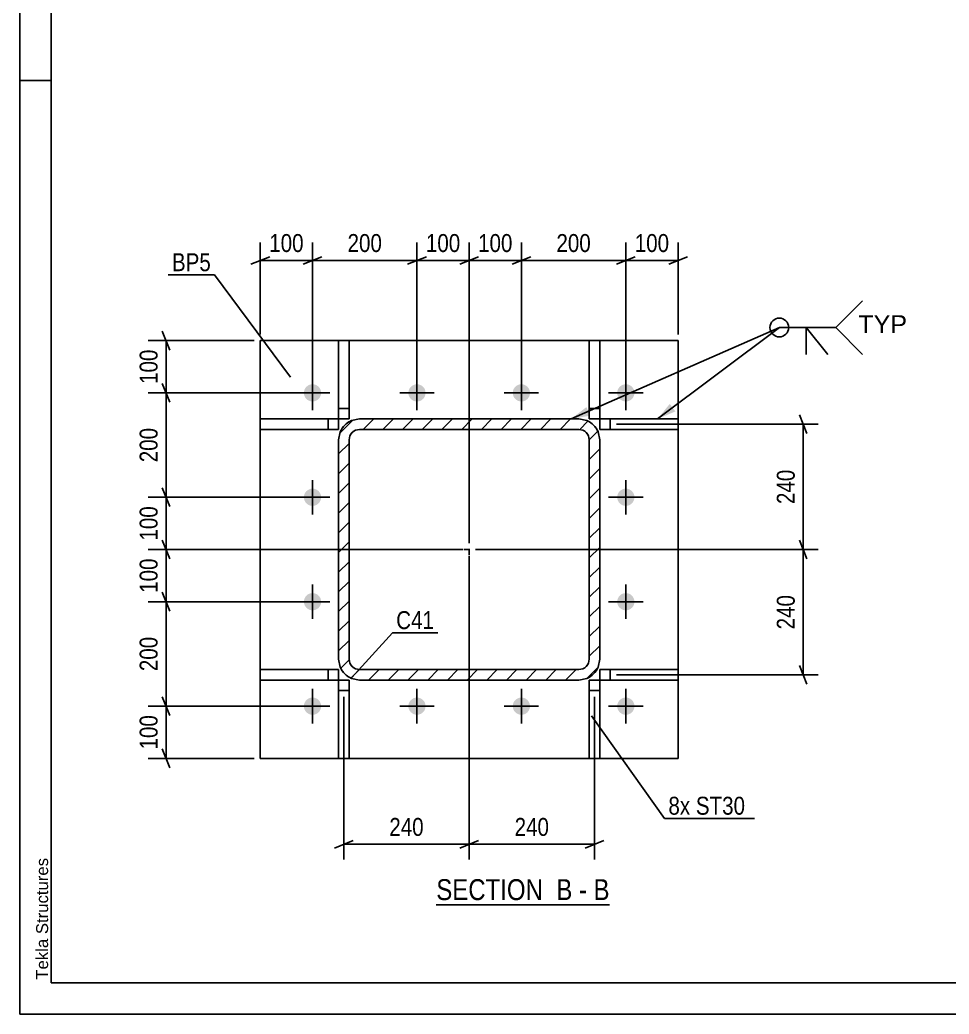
# Model space of a CAD drawing. Header units: millimetres. Extents: x -162 to 432, y -197 to 223.
# Drawn here: x -161.8 to -13.5, y -196.9 to -38.2 of the extents above; entities that cross this region are included whole.
import ezdxf

# ---------------------------------------------------------------- set-up
doc = ezdxf.new("R2010")
doc.units = ezdxf.units.MM
doc.linetypes.add('DXK_LINE_DOT2', pattern=[3.9198, 1.9599, -1.9599])
doc.linetypes.add('DXK_LINE_DOT3', pattern=[5.9187, 2.979, -0.9799, 0.9799, -0.9799])
doc.styles.add('Arial', font='ARIAL.TTF', dxfattribs={"height": 0.2})
doc.styles.add('Arial Narrow', font='ARIALN.TTF', dxfattribs={"height": 0.2})

# ---------------------------------------------------------------- blocks, each defined once
blk = doc.blocks.new('Unknown-284928215-1134')
at = {"color": 5, "linetype": 'Continuous'}
for p, q in [((-161.79, 223.11), (-161.79, -196.89)), ((-156.79, 218.11), (-156.79, -191.89)), ((-156.79, -47.89), (-161.79, -47.89)), ((-156.79, -191.89), (427.21, -191.89)), ((-161.79, -196.89), (432.21, -196.89))]:
    blk.add_line(p, q, dxfattribs=at)
at = {"color": 174, "linetype": 'Continuous', "style": 'Arial'}
blk.add_text('Tekla Structures', height=1.9102, rotation=90, dxfattribs=at).set_placement((-157.29, -191.39))
blk = doc.blocks.new('Unknown-284928215-11 - 3780')
at = {"color": 6, "linetype": 'Continuous'}
blk.add_line((-95.34, -179.44), (-67.7, -179.44), dxfattribs=at)
at = {"color": 0, "linetype": 'Continuous'}
for points in [[(-77.23, -178.69), (-77.23, -175.19), (-95.34, -175.19), (-95.34, -178.69)], [(-73.63, -178.69), (-73.63, -175.19), (-76.18, -175.19), (-76.18, -178.69)], [(-71.3, -178.69), (-71.3, -175.19), (-72.58, -175.19), (-72.58, -178.69)], [(-67.7, -178.69), (-67.7, -175.19), (-70.25, -175.19), (-70.25, -178.69)]]:
    blk.add_wipeout(points, dxfattribs=at)
at = {"color": 7, "linetype": 'Continuous', "style": 'Arial Narrow'}
for s, p in [('SECTION ', (-95.34, -178.69)), ('B', (-76.18, -178.69)), ('B', (-70.25, -178.69)), ('-', (-72.58, -178.69))]:
    blk.add_text(s, height=3.34, dxfattribs=at).set_placement(p)
blk = doc.blocks.new('Part-284928215-3873 - 3780')
at = {"color": 2, "linetype": 'Continuous'}
for p, q in [((-123.43, -143.57), (-123.43, -141.9)), ((-123.43, -141.9), (-110.93, -141.9)), ((-112.59, -143.57), (-112.59, -141.9)), ((-110.93, -141.9), (-110.93, -143.57)), ((-110.93, -143.57), (-123.43, -143.57))]:
    blk.add_line(p, q, dxfattribs=at)
blk = doc.blocks.new('Part-284928215-3806 - 3780')
at = {"linetype": 'Continuous'}
h = blk.add_hatch(dxfattribs=at)
h.set_pattern_fill('', scale=0.7, style=0, pattern_type=0)
h.set_pattern_definition([(45, (-71.3178, -143.316), (-1.571545, 1.571545), [])])
h.paths.add_polyline_path([(-72.59, -143.57), (-71.32, -143.32), (-70.24, -142.59), (-69.51, -141.51), (-69.26, -140.24), (-69.26, -105.24), (-69.51, -103.96), (-70.24, -102.88), (-71.32, -102.16), (-72.59, -101.9), (-107.59, -101.9), (-108.87, -102.16), (-109.95, -102.88), (-110.67, -103.96), (-110.93, -105.24), (-110.93, -140.24), (-110.67, -141.51), (-109.95, -142.59), (-108.87, -143.32), (-107.59, -143.57)])
h.paths.add_polyline_path([(-108.23, -141.78), (-108.77, -141.42), (-109.13, -140.87), (-109.26, -140.24), (-109.26, -105.24), (-109.13, -104.6), (-108.77, -104.06), (-108.23, -103.7), (-107.59, -103.57), (-72.59, -103.57), (-71.96, -103.7), (-71.41, -104.06), (-71.05, -104.6), (-70.93, -105.24), (-70.93, -140.24), (-71.05, -140.87), (-71.41, -141.42), (-71.96, -141.78), (-72.59, -141.9), (-107.59, -141.9)])
at = {"color": 7, "linetype": 'DXK_LINE_DOT2'}
for p, q in [((-108.87, -102.16), (-107.59, -101.9)), ((-107.59, -101.9), (-72.59, -101.9)), ((-72.59, -101.9), (-71.32, -102.16)), ((-110.93, -105.24), (-110.67, -103.96)), ((-109.13, -104.6), (-109.26, -105.24)), ((-107.59, -103.57), (-108.23, -103.7)), ((-107.59, -103.57), (-72.59, -103.57)), ((-71.96, -103.7), (-72.59, -103.57)), ((-70.93, -105.24), (-71.05, -104.6)), ((-69.51, -103.96), (-69.26, -105.24)), ((-110.93, -140.24), (-110.93, -105.24)), ((-109.26, -140.24), (-109.26, -105.24)), ((-70.93, -140.24), (-70.93, -105.24)), ((-69.26, -140.24), (-69.26, -105.24)), ((-110.67, -141.51), (-110.93, -140.24)), ((-109.26, -140.24), (-109.13, -140.87)), ((-71.05, -140.87), (-70.93, -140.24)), ((-69.26, -140.24), (-69.51, -141.51)), ((-108.23, -141.78), (-107.59, -141.9)), ((-107.59, -141.9), (-72.59, -141.9)), ((-72.59, -141.9), (-71.96, -141.78)), ((-107.59, -143.57), (-108.87, -143.32)), ((-107.59, -143.57), (-72.59, -143.57)), ((-71.32, -143.32), (-72.59, -143.57))]:
    blk.add_line(p, q, dxfattribs=at)
at = {"color": 2, "linetype": 'Continuous'}
for p, q in [((-107.59, -101.9), (-108.87, -102.16)), ((-107.59, -101.9), (-72.59, -101.9)), ((-71.32, -102.16), (-72.59, -101.9)), ((-110.67, -103.96), (-110.93, -105.24)), ((-109.26, -105.24), (-109.13, -104.6)), ((-108.23, -103.7), (-107.59, -103.57)), ((-107.59, -103.57), (-72.59, -103.57)), ((-72.59, -103.57), (-71.96, -103.7)), ((-71.05, -104.6), (-70.93, -105.24)), ((-69.26, -105.24), (-69.51, -103.96)), ((-110.93, -140.24), (-110.93, -105.24)), ((-109.26, -140.24), (-109.26, -105.24)), ((-70.93, -140.24), (-70.93, -105.24)), ((-69.26, -140.24), (-69.26, -105.24)), ((-110.93, -140.24), (-110.67, -141.51)), ((-109.13, -140.87), (-109.26, -140.24)), ((-70.93, -140.24), (-71.05, -140.87)), ((-69.51, -141.51), (-69.26, -140.24)), ((-107.59, -141.9), (-108.23, -141.78)), ((-107.59, -141.9), (-72.59, -141.9)), ((-71.96, -141.78), (-72.59, -141.9)), ((-108.87, -143.32), (-107.59, -143.57)), ((-107.59, -143.57), (-72.59, -143.57)), ((-72.59, -143.57), (-71.32, -143.32))]:
    blk.add_line(p, q, dxfattribs=at)
at = {"color": 7, "linetype": 'DXK_LINE_DOT3'}
for p, q in [((-90.09, -112.74), (-90.09, -132.74)), ((-80.09, -122.74), (-100.09, -122.74))]:
    blk.add_line(p, q, dxfattribs=at)
at = {"color": 7, "linetype": 'DXK_LINE_DOT2'}
for centre, radius, start, end in [((-107.59, -105.24), 3.33, 112.5, 157.5), ((-72.59, -105.24), 3.33, 22.5, 67.5), ((-107.59, -105.24), 1.67, 112.5, 157.5), ((-72.59, -105.24), 1.67, 22.5, 67.5), ((-107.59, -140.24), 1.67, 202.5, 247.5), ((-72.59, -140.24), 1.67, 292.5, 337.5), ((-107.59, -140.24), 3.33, 202.5, 247.5), ((-72.59, -140.24), 3.33, 292.5, 337.5)]:
    blk.add_arc(centre, radius, start, end, dxfattribs=at)
at = {"color": 2, "linetype": 'Continuous'}
for centre, radius, start, end in [((-107.59, -105.24), 3.33, 112.5, 157.5), ((-72.59, -105.24), 3.33, 22.5, 67.5), ((-107.59, -105.24), 1.67, 112.5, 157.5), ((-72.59, -105.24), 1.67, 22.5, 67.5), ((-107.59, -140.24), 1.67, 202.5, 247.5), ((-72.59, -140.24), 1.67, 292.5, 337.5), ((-107.59, -140.24), 3.33, 202.5, 247.5), ((-72.59, -140.24), 3.33, 292.5, 337.5)]:
    blk.add_arc(centre, radius, start, end, dxfattribs=at)
blk = doc.blocks.new('Part-284928215-3888 - 3780')
at = {"color": 2, "linetype": 'Continuous'}
for p, q in [((-110.93, -101.9), (-110.93, -89.4)), ((-110.93, -89.4), (-109.26, -89.4)), ((-109.26, -89.4), (-109.26, -101.9)), ((-110.93, -100.24), (-109.26, -100.24)), ((-109.26, -101.9), (-110.93, -101.9))]:
    blk.add_line(p, q, dxfattribs=at)
blk = doc.blocks.new('Bolt-284928215-3807 - 3780')
at = {"linetype": 'Continuous'}
for points in [[(-113.72, -97.74, -1), (-116.47, -97.74, -1)], [(-97.05, -97.74, -1), (-99.8, -97.74, -1)], [(-80.39, -97.74, -1), (-83.14, -97.74, -1)], [(-63.72, -97.74, -1), (-66.47, -97.74, -1)], [(-113.72, -114.4, -1), (-116.47, -114.4, -1)], [(-63.72, -114.4, -1), (-66.47, -114.4, -1)], [(-113.72, -131.07, -1), (-116.47, -131.07, -1)], [(-63.72, -131.07, -1), (-66.47, -131.07, -1)], [(-113.72, -147.74, -1), (-116.47, -147.74, -1)], [(-97.05, -147.74, -1), (-99.8, -147.74, -1)], [(-80.39, -147.74, -1), (-83.14, -147.74, -1)], [(-63.72, -147.74, -1), (-66.47, -147.74, -1)]]:
    blk.add_hatch(color=1, dxfattribs=at).paths.add_polyline_path(points)
at = {"color": 1, "linetype": 'Continuous'}
for p, q in [((-115.09, -94.99), (-115.09, -100.49)), ((-98.43, -94.99), (-98.43, -100.49)), ((-81.76, -94.99), (-81.76, -100.49)), ((-65.09, -94.99), (-65.09, -100.49)), ((-112.34, -97.74), (-117.84, -97.74)), ((-95.68, -97.74), (-101.18, -97.74)), ((-79.01, -97.74), (-84.51, -97.74)), ((-62.34, -97.74), (-67.84, -97.74)), ((-115.09, -111.65), (-115.09, -117.15)), ((-65.09, -111.65), (-65.09, -117.15)), ((-112.34, -114.4), (-117.84, -114.4)), ((-62.34, -114.4), (-67.84, -114.4)), ((-115.09, -128.32), (-115.09, -133.82)), ((-65.09, -128.32), (-65.09, -133.82)), ((-112.34, -131.07), (-117.84, -131.07)), ((-62.34, -131.07), (-67.84, -131.07)), ((-115.09, -144.99), (-115.09, -150.49)), ((-98.43, -144.99), (-98.43, -150.49)), ((-81.76, -144.99), (-81.76, -150.49)), ((-65.09, -144.99), (-65.09, -150.49)), ((-112.34, -147.74), (-117.84, -147.74)), ((-95.68, -147.74), (-101.18, -147.74)), ((-79.01, -147.74), (-84.51, -147.74)), ((-62.34, -147.74), (-67.84, -147.74))]:
    blk.add_line(p, q, dxfattribs=at)
blk = doc.blocks.new('Part-284928215-3878 - 3780')
at = {"color": 2, "linetype": 'Continuous'}
for p, q in [((-110.93, -156.07), (-110.93, -143.57)), ((-110.93, -143.57), (-109.26, -143.57)), ((-109.26, -143.57), (-109.26, -156.07)), ((-110.93, -145.24), (-109.26, -145.24)), ((-109.26, -156.07), (-110.93, -156.07))]:
    blk.add_line(p, q, dxfattribs=at)
blk = doc.blocks.new('Part-284928215-3883 - 3780')
at = {"color": 2, "linetype": 'Continuous'}
for p, q in [((-123.43, -101.9), (-123.43, -103.57)), ((-123.43, -101.9), (-110.93, -101.9)), ((-112.59, -101.9), (-112.59, -103.57)), ((-110.93, -101.9), (-110.93, -103.57)), ((-123.43, -103.57), (-110.93, -103.57))]:
    blk.add_line(p, q, dxfattribs=at)
blk = doc.blocks.new('Part-284928215-3893 - 3780')
at = {"color": 2, "linetype": 'Continuous'}
for p, q in [((-69.26, -143.57), (-69.26, -141.9)), ((-69.26, -141.9), (-56.76, -141.9)), ((-67.59, -143.57), (-67.59, -141.9)), ((-56.76, -141.9), (-56.76, -143.57)), ((-56.76, -143.57), (-69.26, -143.57))]:
    blk.add_line(p, q, dxfattribs=at)
blk = doc.blocks.new('Part-284928215-3898 - 3780')
at = {"color": 2, "linetype": 'Continuous'}
for p, q in [((-70.93, -156.07), (-70.93, -143.57)), ((-69.26, -143.57), (-70.93, -143.57)), ((-69.26, -156.07), (-69.26, -143.57)), ((-69.26, -145.24), (-70.93, -145.24)), ((-69.26, -156.07), (-70.93, -156.07))]:
    blk.add_line(p, q, dxfattribs=at)
blk = doc.blocks.new('Part-284928215-3903 - 3780')
at = {"color": 2, "linetype": 'Continuous'}
for p, q in [((-56.76, -101.9), (-69.26, -101.9)), ((-69.26, -103.57), (-69.26, -101.9)), ((-67.59, -101.9), (-67.59, -103.57)), ((-56.76, -101.9), (-56.76, -103.57)), ((-56.76, -103.57), (-69.26, -103.57))]:
    blk.add_line(p, q, dxfattribs=at)
blk = doc.blocks.new('Part-284928215-3908 - 3780')
at = {"color": 2, "linetype": 'Continuous'}
for p, q in [((-70.93, -89.4), (-70.93, -101.9)), ((-69.26, -89.4), (-70.93, -89.4)), ((-69.26, -89.4), (-69.26, -101.9)), ((-69.26, -100.24), (-70.93, -100.24)), ((-70.93, -101.9), (-69.26, -101.9))]:
    blk.add_line(p, q, dxfattribs=at)
blk = doc.blocks.new('Part-284928215-3913 - 3780')
at = {"color": 2, "linetype": 'Continuous'}
for p, q in [((-123.43, -89.4), (-110.93, -89.4)), ((-123.43, -89.4), (-123.43, -101.9)), ((-109.26, -89.4), (-70.93, -89.4)), ((-56.76, -89.4), (-69.26, -89.4)), ((-56.76, -89.4), (-56.76, -101.9)), ((-123.43, -103.57), (-123.43, -141.9)), ((-56.76, -103.57), (-56.76, -141.9)), ((-123.43, -156.07), (-123.43, -143.57)), ((-56.76, -156.07), (-56.76, -143.57)), ((-123.43, -156.07), (-110.93, -156.07)), ((-109.26, -156.07), (-70.93, -156.07)), ((-56.76, -156.07), (-69.26, -156.07))]:
    blk.add_line(p, q, dxfattribs=at)
at = {"color": 7, "linetype": 'DXK_LINE_DOT2'}
for p, q in [((-110.93, -89.4), (-109.26, -89.4)), ((-69.26, -89.4), (-70.93, -89.4)), ((-123.43, -101.9), (-123.43, -103.57)), ((-56.76, -101.9), (-56.76, -103.57)), ((-123.43, -143.57), (-123.43, -141.9)), ((-56.76, -143.57), (-56.76, -141.9)), ((-110.93, -156.07), (-109.26, -156.07)), ((-69.26, -156.07), (-70.93, -156.07))]:
    blk.add_line(p, q, dxfattribs=at)
blk = doc.blocks.new('StraightDimension-284928215-9108 - 3780')
at = {"color": 7, "linetype": 'Continuous'}
for p, q in [((-139.07, -112.9), (-137.87, -115.9)), ((-116.09, -114.4), (-141.32, -114.4)), ((-138.47, -122.74), (-138.47, -114.4)), ((-137.87, -124.24), (-139.07, -121.24)), ((-91.09, -122.74), (-141.32, -122.74))]:
    blk.add_line(p, q, dxfattribs=at)
at = {"color": 0}
blk.add_wipeout([(-139.22, -115.23), (-143.42, -115.23), (-143.42, -121.91), (-139.22, -121.91)], dxfattribs=at)
at = {"color": 3, "style": 'Arial Narrow'}
blk.add_text('100', height=2.863, rotation=90.0002, dxfattribs=at).set_placement((-139.82, -121.31))
blk = doc.blocks.new('StraightDimension-284928215-9106 - 3780')
at = {"color": 7, "linetype": 'Continuous'}
for p, q in [((-139.07, -87.9), (-137.87, -90.9)), ((-124.43, -89.4), (-141.32, -89.4)), ((-138.47, -97.74), (-138.47, -89.4)), ((-137.87, -99.24), (-139.07, -96.24)), ((-116.09, -97.74), (-141.32, -97.74))]:
    blk.add_line(p, q, dxfattribs=at)
at = {"color": 0}
blk.add_wipeout([(-139.22, -90.23), (-143.42, -90.23), (-143.42, -96.91), (-139.22, -96.91)], dxfattribs=at)
at = {"color": 3, "style": 'Arial Narrow'}
blk.add_text('100', height=2.863, rotation=90.0002, dxfattribs=at).set_placement((-139.82, -96.31))
blk = doc.blocks.new('StraightDimension-284928215-9054 - 3780')
at = {"color": 7, "linetype": 'Continuous'}
for p, q in [((-81.76, -96.74), (-81.76, -73.76)), ((-65.09, -96.74), (-65.09, -73.76)), ((-80.26, -76.01), (-83.26, -77.21)), ((-66.59, -77.21), (-63.59, -76.01)), ((-81.76, -76.61), (-65.09, -76.61))]:
    blk.add_line(p, q, dxfattribs=at)
at = {"color": 0}
blk.add_wipeout([(-70.08, -75.86), (-70.08, -71.66), (-76.77, -71.66), (-76.77, -75.86)], dxfattribs=at)
at = {"color": 3, "style": 'Arial Narrow'}
blk.add_text('200', height=2.863, dxfattribs=at).set_placement((-76.17, -75.26))
blk = doc.blocks.new('StraightDimension-284928215-9107 - 3780')
at = {"color": 7, "linetype": 'Continuous'}
for p, q in [((-137.87, -99.24), (-139.07, -96.24)), ((-116.09, -97.74), (-141.32, -97.74)), ((-138.47, -114.4), (-138.47, -97.74)), ((-139.07, -112.9), (-137.87, -115.9)), ((-116.09, -114.4), (-141.32, -114.4))]:
    blk.add_line(p, q, dxfattribs=at)
at = {"color": 0}
blk.add_wipeout([(-139.22, -102.73), (-143.42, -102.73), (-143.42, -109.41), (-139.22, -109.41)], dxfattribs=at)
at = {"color": 3, "style": 'Arial Narrow'}
blk.add_text('200', height=2.863, rotation=90.0002, dxfattribs=at).set_placement((-139.82, -108.81))
blk = doc.blocks.new('StraightDimension-284928215-9056 - 3780')
at = {"color": 7, "linetype": 'Continuous'}
for p, q in [((-98.43, -96.74), (-98.43, -73.76)), ((-90.09, -121.74), (-90.09, -73.76)), ((-99.93, -77.21), (-96.93, -76.01)), ((-88.59, -76.01), (-91.59, -77.21)), ((-98.43, -76.61), (-90.09, -76.61))]:
    blk.add_line(p, q, dxfattribs=at)
at = {"color": 0}
blk.add_wipeout([(-90.92, -75.86), (-90.92, -71.66), (-97.6, -71.66), (-97.6, -75.86)], dxfattribs=at)
at = {"color": 3, "style": 'Arial Narrow'}
blk.add_text('100', height=2.863, dxfattribs=at).set_placement((-97, -75.26))
blk = doc.blocks.new('StraightDimension-284928215-9057 - 3780')
at = {"color": 7, "linetype": 'Continuous'}
for p, q in [((-115.09, -96.74), (-115.09, -73.76)), ((-98.43, -96.74), (-98.43, -73.76)), ((-113.59, -76.01), (-116.59, -77.21)), ((-99.93, -77.21), (-96.93, -76.01)), ((-115.09, -76.61), (-98.43, -76.61))]:
    blk.add_line(p, q, dxfattribs=at)
at = {"color": 0}
blk.add_wipeout([(-103.42, -75.86), (-103.42, -71.66), (-110.1, -71.66), (-110.1, -75.86)], dxfattribs=at)
at = {"color": 3, "style": 'Arial Narrow'}
blk.add_text('200', height=2.863, dxfattribs=at).set_placement((-109.5, -75.26))
blk = doc.blocks.new('StraightDimension-284928215-9053 - 3780')
at = {"color": 7, "linetype": 'Continuous'}
for p, q in [((-65.09, -96.74), (-65.09, -73.76)), ((-56.76, -88.4), (-56.76, -73.76)), ((-66.59, -77.21), (-63.59, -76.01)), ((-55.26, -76.01), (-58.26, -77.21)), ((-65.09, -76.61), (-56.76, -76.61))]:
    blk.add_line(p, q, dxfattribs=at)
at = {"color": 0}
blk.add_wipeout([(-57.58, -75.86), (-57.58, -71.66), (-64.27, -71.66), (-64.27, -75.86)], dxfattribs=at)
at = {"color": 3, "style": 'Arial Narrow'}
blk.add_text('100', height=2.863, dxfattribs=at).set_placement((-63.67, -75.26))
blk = doc.blocks.new('StraightDimension-284928215-3977 - 3780')
at = {"color": 7, "linetype": 'Continuous'}
for p, q in [((-90.09, -123.74), (-90.09, -172.19)), ((-110.09, -146.24), (-110.09, -172.19)), ((-108.59, -169.19), (-111.59, -170.39)), ((-91.59, -170.39), (-88.59, -169.19)), ((-110.09, -169.79), (-90.09, -169.79))]:
    blk.add_line(p, q, dxfattribs=at)
at = {"color": 0}
blk.add_wipeout([(-96.75, -169.04), (-96.75, -164.84), (-103.44, -164.84), (-103.44, -169.04)], dxfattribs=at)
at = {"color": 3, "style": 'Arial Narrow'}
blk.add_text('240', height=2.863, dxfattribs=at).set_placement((-102.84, -168.44))
blk = doc.blocks.new('StraightDimension-284928215-3993 - 3780')
at = {"color": 7, "linetype": 'Continuous'}
for p, q in [((-36.19, -124.24), (-37.39, -121.24)), ((-89.09, -122.74), (-34.39, -122.74)), ((-36.79, -142.74), (-36.79, -122.74)), ((-66.59, -142.74), (-34.39, -142.74)), ((-37.39, -141.24), (-36.19, -144.24))]:
    blk.add_line(p, q, dxfattribs=at)
at = {"color": 0}
blk.add_wipeout([(-37.54, -129.39), (-41.74, -129.39), (-41.74, -136.08), (-37.54, -136.08)], dxfattribs=at)
at = {"color": 3, "style": 'Arial Narrow'}
blk.add_text('240', height=2.863, rotation=90.0002, dxfattribs=at).set_placement((-38.14, -135.48))
blk = doc.blocks.new('StraightDimension-284928215-3969 - 3780')
at = {"color": 7, "linetype": 'Continuous'}
for p, q in [((-90.09, -123.74), (-90.09, -172.19)), ((-70.09, -146.24), (-70.09, -172.19)), ((-88.59, -169.19), (-91.59, -170.39)), ((-71.59, -170.39), (-68.59, -169.19)), ((-90.09, -169.79), (-70.09, -169.79))]:
    blk.add_line(p, q, dxfattribs=at)
at = {"color": 0}
blk.add_wipeout([(-76.75, -169.04), (-76.75, -164.84), (-83.44, -164.84), (-83.44, -169.04)], dxfattribs=at)
at = {"color": 3, "style": 'Arial Narrow'}
blk.add_text('240', height=2.863, dxfattribs=at).set_placement((-82.84, -168.44))
blk = doc.blocks.new('StraightDimension-284928215-3985 - 3780')
at = {"color": 7, "linetype": 'Continuous'}
for p, q in [((-36.19, -104.24), (-37.39, -101.24)), ((-66.59, -102.74), (-34.39, -102.74)), ((-36.79, -122.74), (-36.79, -102.74)), ((-37.39, -121.24), (-36.19, -124.24)), ((-89.09, -122.74), (-34.39, -122.74))]:
    blk.add_line(p, q, dxfattribs=at)
at = {"color": 0}
blk.add_wipeout([(-37.54, -109.39), (-41.74, -109.39), (-41.74, -116.08), (-37.54, -116.08)], dxfattribs=at)
at = {"color": 3, "style": 'Arial Narrow'}
blk.add_text('240', height=2.863, rotation=90.0002, dxfattribs=at).set_placement((-38.14, -115.48))
blk = doc.blocks.new('StraightDimension-284928215-9055 - 3780')
at = {"color": 7, "linetype": 'Continuous'}
for p, q in [((-90.09, -121.74), (-90.09, -73.76)), ((-81.76, -96.74), (-81.76, -73.76)), ((-91.59, -77.21), (-88.59, -76.01)), ((-80.26, -76.01), (-83.26, -77.21)), ((-90.09, -76.61), (-81.76, -76.61))]:
    blk.add_line(p, q, dxfattribs=at)
at = {"color": 0}
blk.add_wipeout([(-82.58, -75.86), (-82.58, -71.66), (-89.27, -71.66), (-89.27, -75.86)], dxfattribs=at)
at = {"color": 3, "style": 'Arial Narrow'}
blk.add_text('100', height=2.863, dxfattribs=at).set_placement((-88.67, -75.26))
blk = doc.blocks.new('StraightDimension-284928215-9058 - 3780')
at = {"color": 7, "linetype": 'Continuous'}
for p, q in [((-123.43, -88.4), (-123.43, -73.76)), ((-115.09, -96.74), (-115.09, -73.76)), ((-124.93, -77.21), (-121.93, -76.01)), ((-113.59, -76.01), (-116.59, -77.21)), ((-123.43, -76.61), (-115.09, -76.61))]:
    blk.add_line(p, q, dxfattribs=at)
at = {"color": 0}
blk.add_wipeout([(-115.92, -75.86), (-115.92, -71.66), (-122.6, -71.66), (-122.6, -75.86)], dxfattribs=at)
at = {"color": 3, "style": 'Arial Narrow'}
blk.add_text('100', height=2.863, dxfattribs=at).set_placement((-122, -75.26))
blk = doc.blocks.new('StraightDimension-284928215-9109 - 3780')
at = {"color": 7, "linetype": 'Continuous'}
for p, q in [((-139.07, -121.24), (-137.87, -124.24)), ((-91.09, -122.74), (-141.32, -122.74)), ((-138.47, -131.07), (-138.47, -122.74)), ((-137.87, -132.57), (-139.07, -129.57)), ((-116.09, -131.07), (-141.32, -131.07))]:
    blk.add_line(p, q, dxfattribs=at)
at = {"color": 0}
blk.add_wipeout([(-139.22, -123.56), (-143.42, -123.56), (-143.42, -130.25), (-139.22, -130.25)], dxfattribs=at)
at = {"color": 3, "style": 'Arial Narrow'}
blk.add_text('100', height=2.863, rotation=90.0002, dxfattribs=at).set_placement((-139.82, -129.65))
blk = doc.blocks.new('StraightDimension-284928215-9110 - 3780')
at = {"color": 7, "linetype": 'Continuous'}
for p, q in [((-137.87, -132.57), (-139.07, -129.57)), ((-116.09, -131.07), (-141.32, -131.07)), ((-138.47, -147.74), (-138.47, -131.07)), ((-139.07, -146.24), (-137.87, -149.24)), ((-116.09, -147.74), (-141.32, -147.74))]:
    blk.add_line(p, q, dxfattribs=at)
at = {"color": 0}
blk.add_wipeout([(-139.22, -136.06), (-143.42, -136.06), (-143.42, -142.75), (-139.22, -142.75)], dxfattribs=at)
at = {"color": 3, "style": 'Arial Narrow'}
blk.add_text('200', height=2.863, rotation=90.0002, dxfattribs=at).set_placement((-139.82, -142.15))
blk = doc.blocks.new('StraightDimension-284928215-9111 - 3780')
at = {"color": 7, "linetype": 'Continuous'}
for p, q in [((-139.07, -146.24), (-137.87, -149.24)), ((-116.09, -147.74), (-141.32, -147.74)), ((-138.47, -156.07), (-138.47, -147.74)), ((-137.87, -157.57), (-139.07, -154.57)), ((-124.43, -156.07), (-141.32, -156.07))]:
    blk.add_line(p, q, dxfattribs=at)
at = {"color": 0}
blk.add_wipeout([(-139.22, -148.56), (-143.42, -148.56), (-143.42, -155.25), (-139.22, -155.25)], dxfattribs=at)
at = {"color": 3, "style": 'Arial Narrow'}
blk.add_text('100', height=2.863, rotation=90.0002, dxfattribs=at).set_placement((-139.82, -154.65))
blk = doc.blocks.new('Mark-284928215-3802 - 3780')
at = {"color": 0}
blk.add_wipeout([(-95.71, -135.44), (-95.71, -132.44), (-101.74, -132.44), (-101.74, -135.44)], dxfattribs=at)
blk.add_wipeout([(-95.71, -135.44), (-95.71, -132.44), (-101.74, -132.44), (-101.74, -135.44)], dxfattribs=at)
at = {"color": 30, "linetype": 'Continuous'}
for p, q in [((-108.8, -143.14), (-102.34, -136.04)), ((-102.34, -136.04), (-95.11, -136.04))]:
    blk.add_line(p, q, dxfattribs=at)
at = {"color": 3, "style": 'Arial Narrow'}
blk.add_text('C41', height=2.863, dxfattribs=at).set_placement((-101.74, -135.44))
blk = doc.blocks.new('Mark-284928215-3909 - 3780')
at = {"color": 0}
blk.add_wipeout([(-131.32, -78.32), (-131.32, -75.32), (-137.53, -75.32), (-137.53, -78.32)], dxfattribs=at)
blk.add_wipeout([(-131.32, -78.32), (-131.32, -75.32), (-137.53, -75.32), (-137.53, -78.32)], dxfattribs=at)
at = {"color": 30, "linetype": 'Continuous'}
for p in [(-138.13, -78.92), (-118.6, -95.25)]:
    blk.add_line(p, (-130.72, -78.92), dxfattribs=at)
at = {"color": 3, "style": 'Arial Narrow'}
blk.add_text('BP5', height=2.863, dxfattribs=at).set_placement((-137.53, -78.32))
blk = doc.blocks.new('WeldMark-284928215-4047 - 3780')
at = {"linetype": 'Continuous'}
for points in [[(-57.18, -100.7), (-60.03, -101.9), (-58.09, -99.5)], [(-70.78, -101.38), (-73.83, -101.9), (-71.39, -100.01)]]:
    blk.add_hatch(color=30, dxfattribs=at).paths.add_polyline_path(points)
at = {"color": 30, "linetype": 'Continuous'}
for p, q in [((-73.83, -101.9), (-40.6, -87.31)), ((-60.03, -101.9), (-40.6, -87.31)), ((-40.6, -87.31), (-31.6, -87.31))]:
    blk.add_line(p, q, dxfattribs=at)
at = {"color": 3, "linetype": 'Continuous'}
for q in [(-32.88, -91.6), (-36.31, -91.6)]:
    blk.add_line((-36.31, -87.31), q, dxfattribs=at)
for start, end in [(90, 270), (270, 90)]:
    blk.add_arc((-40.6, -87.31), 1.5, start, end, dxfattribs=at)
at = {"color": 0, "linetype": 'Continuous'}
blk.add_wipeout([(-20.22, -88.21), (-20.22, -85.21), (-28, -85.21), (-28, -88.21)], dxfattribs=at)
blk.add_wipeout([(-20.22, -88.21), (-20.22, -85.21), (-28, -85.21), (-28, -88.21)], dxfattribs=at)
at = {"color": 3, "linetype": 'Continuous'}
for q in [(-27.31, -83.03), (-27.31, -91.6)]:
    blk.add_line((-31.6, -87.31), q, dxfattribs=at)
at = {"color": 3, "linetype": 'Continuous', "style": 'Arial'}
blk.add_text('TYP', height=2.865, dxfattribs=at).set_placement((-28, -88.21))
blk = doc.blocks.new('MarkSet-284928215-4104 - 3780')
at = {"color": 0}
for points in [[(-54.82, -165.06), (-54.82, -162.06), (-58.3, -162.06), (-58.3, -165.06)], [(-46.07, -165.06), (-46.07, -162.06), (-53.92, -162.06), (-53.92, -165.06)]]:
    blk.add_wipeout(points, dxfattribs=at)
for points in [[(-54.82, -165.06), (-54.82, -162.06), (-58.3, -162.06), (-58.3, -165.06)], [(-46.07, -165.06), (-46.07, -162.06), (-53.92, -162.06), (-53.92, -165.06)]]:
    blk.add_wipeout(points, dxfattribs=at)
at = {"color": 30, "linetype": 'Continuous'}
for p, q in [((-70.55, -149.28), (-58.9, -165.66)), ((-58.9, -165.66), (-44.57, -165.66))]:
    blk.add_line(p, q, dxfattribs=at)
at = {"color": 3, "style": 'Arial Narrow'}
for s, p in [('8x', (-58.3, -165.06)), ('ST30', (-53.92, -165.06))]:
    blk.add_text(s, height=2.863, dxfattribs=at).set_placement(p)

msp = doc.modelspace()

# ---------------------------------------------------------------- block references
for name in ['Unknown-284928215-1134', 'Part-284928215-3913 - 3780', 'Part-284928215-3888 - 3780', 'Part-284928215-3908 - 3780', 'Bolt-284928215-3807 - 3780', 'Part-284928215-3883 - 3780', 'Part-284928215-3806 - 3780', 'Part-284928215-3903 - 3780', 'Part-284928215-3873 - 3780', 'Part-284928215-3893 - 3780', 'Part-284928215-3878 - 3780', 'Part-284928215-3898 - 3780']:
    msp.add_blockref(name, (0, 0))

# ---------------------------------------------------------------- next in the draw order: block references
for name in ['StraightDimension-284928215-9054 - 3780', 'StraightDimension-284928215-9106 - 3780', 'StraightDimension-284928215-9108 - 3780', 'Unknown-284928215-11 - 3780']:
    msp.add_blockref(name, (0, 0))

# ---------------------------------------------------------------- next in the draw order: block references
for name in ['StraightDimension-284928215-9056 - 3780', 'StraightDimension-284928215-9053 - 3780', 'StraightDimension-284928215-9107 - 3780', 'StraightDimension-284928215-3977 - 3780']:
    msp.add_blockref(name, (0, 0))

# ---------------------------------------------------------------- next in the draw order: block references
for name in ['StraightDimension-284928215-9057 - 3780', 'StraightDimension-284928215-3993 - 3780']:
    msp.add_blockref(name, (0, 0))

# ---------------------------------------------------------------- next in the draw order: block references
for name in ['StraightDimension-284928215-9058 - 3780', 'StraightDimension-284928215-3969 - 3780']:
    msp.add_blockref(name, (0, 0))

# ---------------------------------------------------------------- next in the draw order: block references
for name in ['Mark-284928215-3909 - 3780', 'StraightDimension-284928215-3985 - 3780', 'MarkSet-284928215-4104 - 3780']:
    msp.add_blockref(name, (0, 0))

# ---------------------------------------------------------------- next in the draw order: block references
for name in ['StraightDimension-284928215-9055 - 3780', 'WeldMark-284928215-4047 - 3780']:
    msp.add_blockref(name, (0, 0))

# ---------------------------------------------------------------- next in the draw order: block references
msp.add_blockref('StraightDimension-284928215-9109 - 3780', (0, 0))

# ---------------------------------------------------------------- next in the draw order: block references
for name in ['StraightDimension-284928215-9110 - 3780', 'Mark-284928215-3802 - 3780']:
    msp.add_blockref(name, (0, 0))

# ---------------------------------------------------------------- next in the draw order: block references
msp.add_blockref('StraightDimension-284928215-9111 - 3780', (0, 0))

doc.saveas('drawing.dxf')
